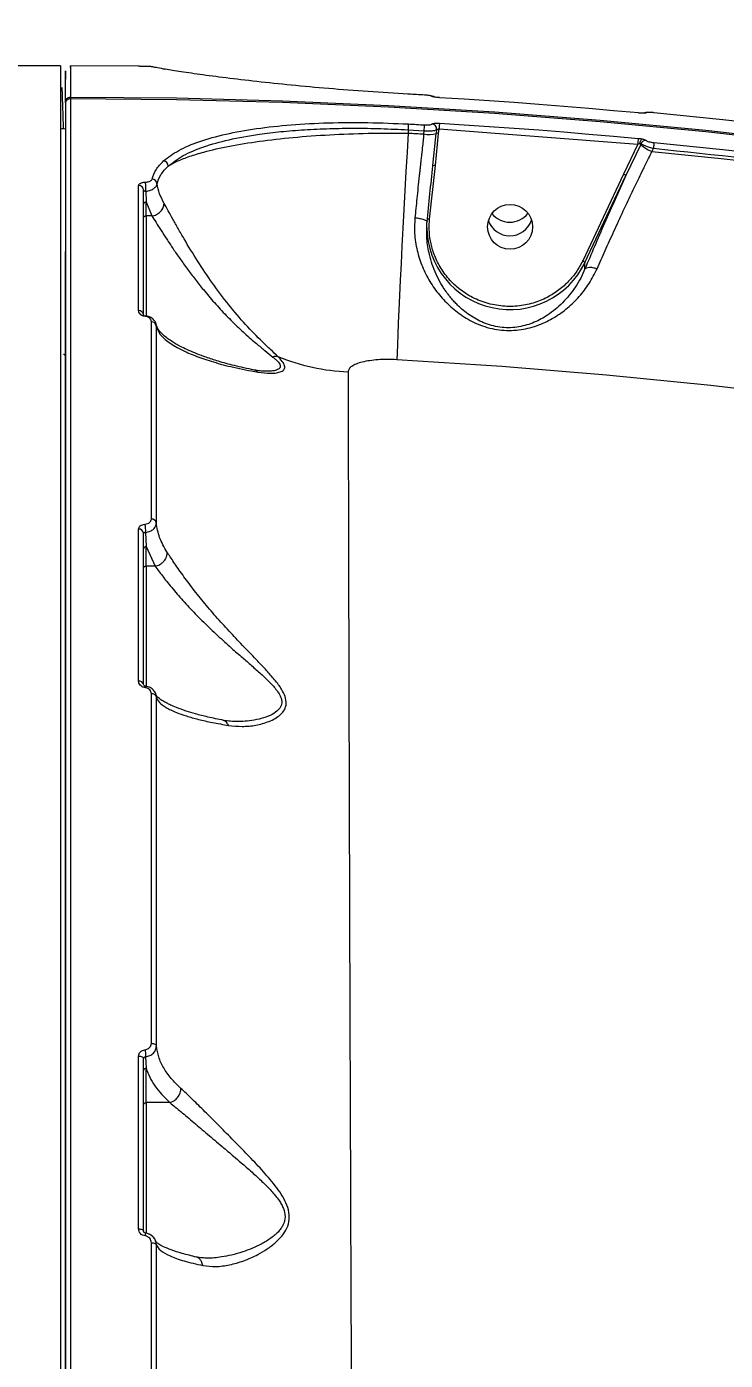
# Model space of a CAD drawing. Header units: millimetres. Extents: x -5609 to 5139, y -3980 to 3221.
# Drawn here: x 1279.1 to 1417.8, y 390.2 to 654.7 of the extents above; entities that cross this region are included whole.
import ezdxf

# ---------------------------------------------------------------- set-up
doc = ezdxf.new("R2010")
doc.units = ezdxf.units.MM
doc.layers.add('DIKOM_ОБЪЕКТ', color=7, linetype='Continuous')
doc.layers.add('DIKOM_РАЗМЕР_ЗОНА', color=7, linetype='Continuous')
doc.styles.add('style1', font='arial.ttf', dxfattribs={"width": 0.8})
doc.dimstyles.new('1-50', dxfattribs={"dimtxt": 300, "dimasz": 200, "dimexe": 100, "dimexo": 0, "dimgap": 100, "dimtad": 1, "dimtxsty": 'style1', "dimcen": 200, "dimclrd": 7, "dimclre": 7, "dimclrt": 7, "dimadec": 1, "dimazin": 2, "dimtfac": 1, "dimtmove": 0, "dimatfit": 2, "dimfxl": 0, "dimlwd": 25, "dimlwe": 18, "dimarcsym": 0})

# ---------------------------------------------------------------- blocks, each defined once
blk = doc.blocks.new('A$Cc336a1e3')
at = {"color": 7, "linetype": 'Continuous', "lineweight": 15}
for p, q in [((4106, 1919.9), (4092.5, 1919.9)), ((4121.51, 1919.81), (4108, 1919.88)), ((4108, 1919.57), (4108, 1919.8)), ((4121.73, 1919.77), (4121.51, 1919.82)), ((4121.51, 1919.73), (4121.51, 1919.72)), ((4107, 1912.71), (4107.04, 1912.97)), ((4107, 1912.62), (4107, 1912.71)), ((4107, 1912.63), (4107, 1912.71)), ((4107.04, 1912.63), (4107, 1912.36)), ((4107, 1912.31), (4107, 1912.36)), ((4175, 1907.19), (4175, 1906.54)), ((4175, 1907.19), (4178.19, 1907.01)), ((4180.66, 1907.23), (4180.57, 1906.46)), ((4181.07, 1906.48), (4181.16, 1907.36)), ((4181.16, 1907.36), (4220.62, 1904.33)), ((4178.12, 1906.36), (4178.19, 1907.01)), ((4180.42, 1900.11), (4181.07, 1906.48)), ((4220.62, 1904.33), (4217.78, 1898.41)), ((4221.17, 1904.27), (4218.24, 1898.11)), ((4220.62, 1904.33), (4220.94, 1904.44)), ((4221.17, 1904.27), (4221.27, 1904.48)), ((4223.7, 1903.51), (4223.41, 1902.89)), ((4179.27, 1889.48), (4180.42, 1900.11)), ((4179.92, 1900.07), (4179.99, 1900.77)), ((4217.78, 1898.41), (4209.66, 1881.18)), ((4210.11, 1880.89), (4218.24, 1898.11)), ((4122.93, 1894.99), (4123, 1892.88)), ((4123, 1892.88), (4124.17, 1890.1)), ((4123, 1890.1), (4123, 1892.88)), ((4124.17, 1890.1), (4123, 1890.1)), ((4124.17, 1890.1), (4124.17, 1890.1)), ((4178.77, 1888.89), (4178.77, 1888.89)), ((4178.76, 1886.79), (4178.76, 1887.1)), ((4210.11, 1879.61), (4210.11, 1880.89)), ((4146.83, 1859.29), (4146.72, 1859.28)), ((4122.48, 1827.34), (4122.51, 1827.22)), ((4122.92, 1827.33), (4123, 1824.51)), ((4123, 1824.51), (4124.78, 1820.64)), ((4123, 1820.64), (4123, 1824.51)), ((4124.78, 1820.64), (4123, 1820.64)), ((4124.79, 1820.64), (4124.78, 1820.64)), ((4141.06, 1789.85), (4140.87, 1789.85)), ((4122.92, 1723.34), (4123, 1721.06)), ((4123, 1714.23), (4123, 1721.06)), ((4127.71, 1714.23), (4123, 1714.23)), ((4122.92, 1688.35), (4122.92, 1688.35))]:
    blk.add_line(p, q, dxfattribs=at)
at = {"color": 8, "linetype": 'Continuous', "lineweight": 15}
for p, q in [((4106, 1919.9), (4106, 1500.91)), ((4121.51, 1919.79), (4121.51, 1919.73)), ((4220.72, 1910.52), (4220.71, 1910.51)), ((4179.99, 1900.77), (4180.57, 1906.46)), ((4123, 1890.1), (4123, 1870.27)), ((4125.04, 1868.25), (4124.94, 1868.75)), ((4123, 1820.64), (4123, 1796.86)), ((4125.04, 1794.64), (4124.94, 1795.2)), ((4123, 1714.23), (4123, 1688.25))]:
    blk.add_line(p, q, dxfattribs=at)
at = {"color": 7, "linetype": 'Continuous', "lineweight": 15, "flags": 128}
for points in [[(4108, 1913.69), (4129.05, 1913.5), (4150.1, 1912.94), (4171.13, 1912.02), (4192.15, 1910.74), (4213.13, 1909.1), (4234.09, 1907.1), (4255.01, 1904.75), (4275.88, 1902.03), (4296.7, 1898.96), (4317.46, 1895.53), (4338.16, 1891.75), (4358.79, 1887.61), (4379.35, 1883.12)], [(4379.35, 1882.77), (4358.79, 1887.26), (4338.16, 1891.4), (4317.46, 1895.18), (4296.7, 1898.61), (4275.88, 1901.68), (4255.01, 1904.4), (4234.09, 1906.76), (4213.13, 1908.75), (4192.15, 1910.39), (4171.13, 1911.67), (4150.1, 1912.59), (4129.05, 1913.15), (4108, 1913.35)], [(4175.06, 1914.25), (4175.05, 1914.26), (4175.05, 1914.23), (4175.05, 1914.22)], [(4178.25, 1914.07), (4177.85, 1914.1), (4177.45, 1914.12), (4177.05, 1914.14), (4176.65, 1914.16), (4176.25, 1914.19), (4175.86, 1914.21), (4175.46, 1914.23), (4175.06, 1914.25)], [(4181.22, 1913.55), (4181.22, 1913.56), (4181.22, 1913.56)], [(4220.72, 1910.52), (4215.79, 1910.97), (4210.85, 1911.4), (4205.92, 1911.81), (4200.98, 1912.2), (4196.04, 1912.57), (4191.1, 1912.92), (4186.16, 1913.25), (4181.22, 1913.55)], [(4221.47, 1910.48), (4221.39, 1910.49), (4221.36, 1910.49)], [(4332.79, 1895.2), (4319.25, 1897.66), (4305.69, 1899.96), (4292.09, 1902.11), (4278.47, 1904.11), (4264.83, 1905.96), (4251.17, 1907.65), (4237.5, 1909.19), (4223.8, 1910.57)], [(4175.06, 1908.34), (4175.46, 1908.31), (4175.86, 1908.29), (4176.25, 1908.27), (4176.65, 1908.25), (4177.05, 1908.22), (4177.45, 1908.2), (4177.85, 1908.18), (4178.25, 1908.15)], [(4181.22, 1908.51), (4186.16, 1908.2), (4191.1, 1907.87), (4196.04, 1907.52), (4200.98, 1907.15), (4205.92, 1906.76), (4210.85, 1906.35), (4215.79, 1905.92), (4220.72, 1905.48)], [(4175, 1906.54), (4174.79, 1902.75), (4174.57, 1898.94), (4174.36, 1895.14), (4174.16, 1891.37), (4173.97, 1887.68), (4173.78, 1884.1), (4173.6, 1880.66), (4173.44, 1877.39), (4173.29, 1874.32), (4173.16, 1871.49), (4173.05, 1868.91), (4172.95, 1866.61), (4172.87, 1864.61), (4172.81, 1862.93), (4172.77, 1861.59)], [(4175, 1906.54), (4175.39, 1906.51), (4175.78, 1906.49), (4176.17, 1906.47), (4176.56, 1906.45), (4176.95, 1906.43), (4177.34, 1906.4), (4177.73, 1906.38), (4178.12, 1906.36)], [(4223.8, 1904.66), (4237.5, 1903.27), (4251.17, 1901.73), (4264.83, 1900.04), (4278.47, 1898.19), (4292.09, 1896.19), (4305.69, 1894.04), (4319.25, 1891.74), (4332.79, 1889.29)], [(4223.41, 1902.89), (4237.12, 1901.5), (4250.82, 1899.96), (4264.49, 1898.27), (4278.15, 1896.42), (4291.79, 1894.42), (4305.4, 1892.27), (4318.98, 1889.96), (4332.54, 1887.5)], [(4122.81, 1870.19), (4122.83, 1870.22), (4122.85, 1870.25), (4122.86, 1870.27), (4122.88, 1870.29), (4122.89, 1870.3), (4122.91, 1870.3), (4122.92, 1870.29), (4122.93, 1870.28)], [(4378.85, 1831.83), (4358.52, 1836.43), (4338.12, 1840.68), (4317.64, 1844.56), (4297.09, 1848.08), (4276.48, 1851.24), (4255.82, 1854.04), (4235.11, 1856.47), (4214.36, 1858.54), (4193.58, 1860.25), (4172.77, 1861.59)], [(4122.81, 1796.56), (4122.82, 1796.64), (4122.84, 1796.71), (4122.86, 1796.76), (4122.88, 1796.8), (4122.89, 1796.83), (4122.91, 1796.85), (4122.92, 1796.85), (4122.93, 1796.83)], [(4124.06, 1725.98), (4124.25, 1725.97), (4124.43, 1725.94), (4124.6, 1725.89), (4124.74, 1725.83), (4124.87, 1725.75), (4124.96, 1725.67), (4125.02, 1725.57), (4125.05, 1725.47)], [(4121.51, 1723.48), (4121.7, 1723.47), (4121.89, 1723.44), (4122.06, 1723.39), (4122.21, 1723.32), (4122.33, 1723.24), (4122.42, 1723.15), (4122.48, 1723.05), (4122.5, 1722.94)], [(4121.51, 1689.2), (4121.7, 1689.19), (4121.89, 1689.16), (4122.06, 1689.12), (4122.21, 1689.06), (4122.33, 1689), (4122.42, 1688.92), (4122.48, 1688.83), (4122.5, 1688.75)], [(4124.06, 1686.44), (4124.25, 1686.43), (4124.43, 1686.41), (4124.6, 1686.37), (4124.75, 1686.32), (4124.87, 1686.25), (4124.96, 1686.18), (4125.03, 1686.1), (4125.05, 1686.02)]]:
    blk.add_lwpolyline(points, dxfattribs=at)
at = {"color": 7, "linetype": 'Continuous', "lineweight": 15}
blk.add_circle((4195.24, 1887.94), 4.46, dxfattribs=at)
for centre, radius, start, end in [((4126.47, 1918.33), 0.908, 63.4423, 89.9565), ((4133.26, 1909.88), 45.03, 356.3337, 357.7976), ((4179.64, 1907.32), 1.02, 354.8973, 84.5572), ((4179.14, 1911.4), 5.14, 258.6424, 286.2477), ((4180.86, 1905.48), 1.03, 78.64, 106.2605), ((4193.99, 1907.09), 26.78, 354.0882, 356.552), ((4222.16, 1904.36), 1.22, 124.554, 176.5308), ((4220.6, 1903.73), 0.786, 43.5625, 64.5494), ((4225.95, 1909.48), 7.07, 227.5047, 248.9503), ((4126.34, 1899.95), 1.07, 2.7858, 82.9411), ((4180.22, 1899.38), 0.751, 74.616, 113.3521), ((4119.42, 1895.66), 3.57, 349.2537, 18.599), ((4124.17, 1896.41), 1, 4.1523, 88.9463), ((4217.44, 1897.38), 1.08, 42.5016, 71.4995), ((4121.53, 1895.19), 0.972, 1.6866, 90.9542), ((4122.97, 1892.41), 0.471, 86.3207, 175.7914), ((4195.19, 1890.68), 4.52, 198.3777, 341.6223), ((4195.19, 1890.68), 4.52, 198.3766, 341.6234), ((4195.19, 1893.4), 4.54, 218.0157, 321.9843), ((4121.56, 1870.38), 0.946, 3.6785, 92.6785), ((4124.09, 1868.15), 0.95, 6.5311, 92.5065), ((4148.86, 1860.16), 2.08, 81.69, 109.4211), ((4164.96, 1901.11), 41.98, 247.893, 267.4689), ((4121.6, 1827.08), 0.909, 7.7751, 95.6128), ((4117.86, 1827.7), 5.07, 355.8113, 14.5227), ((4124.13, 1829.05), 0.922, 10.4596, 94.963), ((4122.97, 1824.04), 0.471, 86.3234, 175.7965), ((4121.63, 1796.97), 0.89, 11.1811, 97.5362), ((4124.17, 1794.41), 0.906, 14.6035, 96.9526), ((4122.97, 1720.59), 0.471, 86.3294, 175.7905)]:
    blk.add_arc(centre, radius, start, end, dxfattribs=at)
at = {"color": 8, "linetype": 'Continuous', "lineweight": 15}
for centre, radius, start, end in [((4107.12, 1912.77), 0.129, 205.7551, 253.2413), ((4179.7, 1912.86), 0.96, 53.7186, 88.0427), ((4195.22, 1888.05), 16.53, 180.7842, 334.325), ((4106.49, 1862.15), 0.519, 12.5852, 74.1406), ((4124.7, 1687.67), 1.91, 159.0399, 175.7544)]:
    blk.add_arc(centre, radius, start, end, dxfattribs=at)
at = {"color": 7, "linetype": 'Continuous', "lineweight": 15}
for points, knots in [([(4107, 1912.71), (4107, 1913.86), (4107, 1916.15), (4107, 1918.13), (4107, 1919.03), (4107, 1918.86), (4107, 1917.78), (4107, 1917.25)], [0, 0, 0, 0, 0.2014, 0.401878, 0.601593, 0.800827, 1, 1, 1, 1]), ([(4122.81, 1919.74), (4122.7, 1919.75), (4122.5, 1919.75), (4122.14, 1919.76), (4121.8, 1919.77), (4121.56, 1919.78), (4121.53, 1919.78), (4121.51, 1919.79)], [0, 0, 0, 0, 0.124935, 0.25051, 0.500112, 0.749936, 1, 1, 1, 1]), ([(4124.19, 1919.69), (4124.16, 1919.69), (4124.1, 1919.7), (4123.83, 1919.72), (4123.48, 1919.73), (4123.12, 1919.74), (4122.91, 1919.74), (4122.81, 1919.74)], [0, 0, 0, 0, 0.249409, 0.499462, 0.74935, 0.874979, 1, 1, 1, 1]), ([(4126.47, 1919.24), (4125.92, 1919.34), (4124.81, 1919.53), (4124.4, 1919.64), (4124.19, 1919.69)], [0, 0, 0, 0, 0.49999, 1, 1, 1, 1]), ([(4175.06, 1914.25), (4172.38, 1914.41), (4167.03, 1914.73), (4159.19, 1915.35), (4151.74, 1916.03), (4144.87, 1916.75), (4138.74, 1917.48), (4133.53, 1918.16), (4129.27, 1918.78), (4127.4, 1919.09), (4126.47, 1919.24)], [0, 0, 0, 0, 0.124866, 0.249534, 0.374627, 0.499172, 0.624464, 0.748981, 0.874561, 1, 1, 1, 1]), ([(4106.62, 1907.34), (4106.62, 1907.39), (4106.6, 1908.22), (4106.56, 1909.7), (4106.48, 1912.07), (4106.41, 1914.11), (4106.37, 1915.18), (4106.35, 1915.56)], [0, 0, 0, 0, 0.014739, 0.228365, 0.458453, 0.805375, 1, 1, 1, 1]), ([(4107.04, 1912.63), (4107.04, 1912.62), (4107.03, 1912.61), (4107.01, 1912.53), (4106.99, 1912.44), (4107, 1912.37), (4107, 1912.36)], [0, 0, 0, 0, 0.015544, 0.204875, 0.941874, 1, 1, 1, 1]), ([(4107.04, 1912.97), (4107.08, 1913.07), (4107.15, 1913.27), (4107.37, 1913.49), (4107.65, 1913.66), (4107.87, 1913.68), (4108, 1913.69)], [0, 0, 0, 0, 0.250094, 0.500128, 0.703972, 1, 1, 1, 1]), ([(4108, 1913.35), (4107.87, 1913.33), (4107.65, 1913.31), (4107.37, 1913.14), (4107.15, 1912.93), (4107.08, 1912.73), (4107.04, 1912.63)], [0, 0, 0, 0, 0.296023, 0.499906, 0.749899, 1, 1, 1, 1]), ([(4108, 1913.35), (4108, 1911.92), (4108, 1909.07), (4108, 1903.33), (4108, 1896.57), (4108, 1888.72), (4108, 1880.04), (4108, 1870.63), (4108, 1860.62), (4108, 1851.99), (4108, 1845.23), (4108, 1840.67), (4108, 1835.98), (4108, 1831.19), (4108, 1826.29), (4108, 1818.05), (4108, 1806.11), (4108, 1790), (4108, 1773.23), (4108, 1755.88), (4108, 1738.41), (4108, 1720.94), (4108, 1703.58), (4108, 1689.79), (4108, 1679.84), (4108, 1673.84), (4108, 1667.81), (4108, 1661.77), (4108, 1655.72), (4108, 1649.65), (4108, 1638.31), (4108, 1621.62), (4108, 1599.44), (4108, 1577.25), (4108, 1555.14), (4108, 1535.87), (4108, 1519.48), (4108, 1505.95), (4108, 1492.53), (4108, 1479.24), (4108, 1466.09), (4108, 1453.08), (4108, 1440.24), (4108, 1424.47), (4108, 1405.84), (4108, 1384.45), (4108, 1363.41), (4108, 1342.79), (4108, 1322.63), (4108, 1302.99), (4108, 1283.91), (4108, 1265.47), (4108, 1247.64), (4108, 1236.34), (4108, 1230.7)], [0, 0, 0, 0, 0.025552, 0.050984, 0.076294, 0.101484, 0.126553, 0.149842, 0.173026, 0.196104, 0.205143, 0.214165, 0.223171, 0.232161, 0.241135, 0.250092, 0.276443, 0.302491, 0.328238, 0.353682, 0.378823, 0.402016, 0.424946, 0.447612, 0.455186, 0.46273, 0.470244, 0.477729, 0.485183, 0.492607, 0.500002, 0.526531, 0.552719, 0.578564, 0.604068, 0.629229, 0.644782, 0.660202, 0.675488, 0.690641, 0.705659, 0.720545, 0.735296, 0.749914, 0.775113, 0.80027, 0.825384, 0.850456, 0.875486, 0.900474, 0.925419, 0.950322, 0.975182, 1, 1, 1, 1]), ([(4180.19, 1913.67), (4180.14, 1913.7), (4179.98, 1913.8), (4179.57, 1913.91), (4178.97, 1914.02), (4178.49, 1914.06), (4178.25, 1914.08)], [0, 0, 0, 0, 0.145477, 0.412163, 0.695352, 1, 1, 1, 1]), ([(4179.74, 1913.82), (4179.69, 1913.84), (4179.59, 1913.89), (4179.24, 1913.97), (4178.78, 1914.03), (4178.43, 1914.06), (4178.25, 1914.07)], [0, 0, 0, 0, 0.250201, 0.500248, 0.750177, 1, 1, 1, 1]), ([(4181.22, 1913.55), (4181.04, 1913.57), (4180.69, 1913.59), (4180.23, 1913.66), (4179.88, 1913.74), (4179.78, 1913.79), (4179.74, 1913.82)], [0, 0, 0, 0, 0.24985, 0.499742, 0.749754, 1, 1, 1, 1]), ([(4181.22, 1913.56), (4181.13, 1913.56), (4180.96, 1913.58), (4180.75, 1913.6), (4180.65, 1913.61), (4180.61, 1913.61)], [0, 0, 0, 0, 0.409785, 0.795653, 1, 1, 1, 1]), ([(4107, 1912.36), (4107, 1910.96), (4107, 1908.16), (4107, 1902.55), (4107, 1895.94), (4107, 1888.24), (4107, 1879.5), (4107, 1869.7), (4107, 1858.86), (4107, 1847.02), (4107, 1834.27), (4107, 1820.65), (4107, 1806.17), (4107, 1790.84), (4107, 1774.66), (4107, 1757.69), (4107, 1740.05), (4107, 1721.8), (4107, 1703), (4107, 1683.63), (4107, 1663.7), (4107, 1643.27), (4107, 1622.45), (4107, 1601.35), (4107, 1580.03), (4107, 1558.52), (4107, 1536.79), (4107, 1514.9), (4107, 1492.93), (4107, 1471.02), (4107, 1449.26), (4107, 1427.67), (4107, 1406.27), (4107, 1385.05), (4107, 1364.09), (4107, 1343.51), (4107, 1323.42), (4107, 1303.87), (4107, 1284.85), (4107, 1266.39), (4107, 1248.44), (4107, 1237.05), (4107, 1231.34)], [0, 0, 0, 0, 0.025167, 0.05022, 0.075177, 0.100074, 0.124962, 0.149949, 0.175068, 0.200171, 0.225182, 0.250091, 0.274974, 0.299918, 0.324972, 0.350099, 0.375174, 0.400098, 0.424991, 0.449904, 0.474889, 0.5, 0.525111, 0.550097, 0.57501, 0.599902, 0.624826, 0.649901, 0.675028, 0.700083, 0.725027, 0.749909, 0.774819, 0.799829, 0.824933, 0.850052, 0.875038, 0.899927, 0.924824, 0.94978, 0.974833, 1, 1, 1, 1]), ([(4221.36, 1910.49), (4221.26, 1910.49), (4221.05, 1910.5), (4220.83, 1910.52), (4220.71, 1910.53)], [0, 0, 0, 0, 0.497723, 1, 1, 1, 1]), ([(4221.47, 1910.48), (4221.35, 1910.48), (4221.11, 1910.49), (4220.85, 1910.51), (4220.72, 1910.52)], [0, 0, 0, 0, 0.497473, 1, 1, 1, 1]), ([(4221.72, 1910.48), (4221.72, 1910.48), (4221.72, 1910.48), (4221.68, 1910.48), (4221.61, 1910.49), (4221.5, 1910.49), (4221.41, 1910.49), (4221.36, 1910.49)], [0, 0, 0, 0, 0.043592, 0.258921, 0.490199, 0.737579, 1, 1, 1, 1]), ([(4222.26, 1910.55), (4222.23, 1910.54), (4222.18, 1910.51), (4222, 1910.49), (4221.76, 1910.48), (4221.57, 1910.48), (4221.47, 1910.48)], [0, 0, 0, 0, 0.249834, 0.500333, 0.750571, 1, 1, 1, 1]), ([(4223.8, 1910.58), (4223.55, 1910.6), (4223.07, 1910.64), (4222.44, 1910.62), (4222.01, 1910.58), (4221.86, 1910.5), (4221.82, 1910.48)], [0, 0, 0, 0, 0.31964, 0.620922, 0.911938, 1, 1, 1, 1]), ([(4223.8, 1910.57), (4223.62, 1910.59), (4223.26, 1910.62), (4222.78, 1910.63), (4222.41, 1910.61), (4222.31, 1910.57), (4222.26, 1910.55)], [0, 0, 0, 0, 0.250133, 0.500118, 0.750037, 1, 1, 1, 1]), ([(4107, 1907.34), (4106.68, 1907.37), (4106.34, 1907.39), (4106.02, 1907.32), (4106, 1907.32)], [0, 0, 0, 0, 0.948466, 1, 1, 1, 1]), ([(4126.47, 1901.01), (4127.4, 1901.72), (4129.26, 1903.16), (4133.51, 1904.93), (4138.7, 1906.38), (4144.83, 1907.48), (4151.69, 1908.23), (4159.14, 1908.62), (4166.99, 1908.69), (4172.37, 1908.45), (4175.06, 1908.34)], [0, 0, 0, 0, 0.125029, 0.249837, 0.375004, 0.499596, 0.624847, 0.749306, 0.874747, 1, 1, 1, 1]), ([(4127.4, 1900), (4128.32, 1900.7), (4130.14, 1902.12), (4134.28, 1903.85), (4139.36, 1905.28), (4144.64, 1906.23), (4149.76, 1906.85), (4154.43, 1907.23), (4159.34, 1907.45), (4164.42, 1907.52), (4169.63, 1907.45), (4173.19, 1907.27), (4175, 1907.19)], [0, 0, 0, 0, 0.124919, 0.249631, 0.372714, 0.499261, 0.580079, 0.663354, 0.749099, 0.830253, 0.913882, 1, 1, 1, 1]), ([(4175.06, 1908.34), (4175.06, 1908.3), (4175.05, 1908.22), (4175.04, 1907.93), (4175.02, 1907.57), (4175.01, 1907.31), (4175, 1907.19)], [0, 0, 0, 0, 0.24058, 0.500033, 0.759372, 1, 1, 1, 1]), ([(4178.19, 1907.01), (4178.46, 1906.99), (4179.04, 1906.96), (4179.72, 1906.98), (4180.17, 1907.04), (4180.49, 1907.11), (4180.59, 1907.18), (4180.66, 1907.23)], [0, 0, 0, 0, 0.226849, 0.499355, 0.652325, 0.786851, 1, 1, 1, 1]), ([(4178.25, 1908.15), (4178.43, 1908.15), (4178.78, 1908.14), (4179.24, 1908.17), (4179.59, 1908.23), (4179.69, 1908.3), (4179.74, 1908.33)], [0, 0, 0, 0, 0.249896, 0.499751, 0.749843, 1, 1, 1, 1]), ([(4179.74, 1908.33), (4179.78, 1908.37), (4179.88, 1908.43), (4180.23, 1908.5), (4180.69, 1908.53), (4181.04, 1908.51), (4181.22, 1908.51)], [0, 0, 0, 0, 0.25013, 0.500189, 0.750103, 1, 1, 1, 1]), ([(4180.66, 1907.23), (4180.67, 1907.24), (4180.69, 1907.26), (4180.76, 1907.29), (4180.83, 1907.32), (4180.92, 1907.33), (4181.03, 1907.35), (4181.11, 1907.35), (4181.16, 1907.36)], [0, 0, 0, 0, 0.208925, 0.344351, 0.499939, 0.655959, 0.791267, 1, 1, 1, 1]), ([(4181.22, 1908.51), (4181.22, 1908.47), (4181.22, 1908.39), (4181.2, 1908.1), (4181.18, 1907.74), (4181.17, 1907.48), (4181.16, 1907.36)], [0, 0, 0, 0, 0.24062, 0.499984, 0.759447, 1, 1, 1, 1]), ([(4127.4, 1900), (4128, 1900.34), (4129.19, 1901.01), (4131.6, 1901.93), (4134.91, 1902.94), (4139.42, 1903.97), (4145.41, 1904.95), (4152.11, 1905.71), (4159.39, 1906.24), (4167.08, 1906.55), (4172.35, 1906.54), (4175, 1906.54)], [0, 0, 0, 0, 0.085293, 0.168533, 0.249716, 0.375476, 0.499383, 0.624222, 0.749126, 0.873715, 1, 1, 1, 1]), ([(4178.12, 1906.36), (4178.12, 1906.36), (4178.12, 1906.36), (4178.12, 1906.36), (4178.12, 1906.36), (4178.12, 1906.35), (4178.12, 1906.33), (4178.11, 1906.24), (4178.07, 1905.9), (4177.99, 1905.15), (4177.85, 1903.85), (4177.7, 1902.49), (4177.56, 1901.26), (4177.47, 1900.36), (4177.38, 1899.53), (4177.29, 1898.76), (4177.16, 1897.5), (4176.97, 1895.77), (4176.75, 1893.62), (4176.54, 1891.62), (4176.41, 1890.36), (4176.34, 1889.75)], [0, 0, 0, 0, 0.000007, 0.00003, 0.000083, 0.000284, 0.00105, 0.004044, 0.015875, 0.062908, 0.141098, 0.250447, 0.308208, 0.361963, 0.411719, 0.457475, 0.499227, 0.637931, 0.767625, 0.888318, 1, 1, 1, 1]), ([(4220.72, 1905.48), (4220.85, 1905.46), (4221.11, 1905.43), (4221.35, 1905.39), (4221.47, 1905.37)], [0, 0, 0, 0, 0.502542, 1, 1, 1, 1]), ([(4222.26, 1905.07), (4222.16, 1905.07), (4221.96, 1905.06), (4221.67, 1904.94), (4221.42, 1904.74), (4221.32, 1904.56), (4221.27, 1904.48)], [0, 0, 0, 0, 0.244017, 0.50004, 0.755998, 1, 1, 1, 1]), ([(4221.47, 1905.37), (4221.57, 1905.35), (4221.76, 1905.3), (4222, 1905.23), (4222.18, 1905.15), (4222.23, 1905.09), (4222.26, 1905.07)], [0, 0, 0, 0, 0.249545, 0.49981, 0.750246, 1, 1, 1, 1]), ([(4222.26, 1905.07), (4222.31, 1905.03), (4222.41, 1904.94), (4222.78, 1904.82), (4223.26, 1904.72), (4223.62, 1904.68), (4223.8, 1904.66)], [0, 0, 0, 0, 0.250078, 0.500096, 0.749905, 1, 1, 1, 1]), ([(4223.8, 1904.66), (4223.8, 1904.62), (4223.8, 1904.54), (4223.77, 1904.25), (4223.74, 1903.89), (4223.72, 1903.63), (4223.7, 1903.51)], [0, 0, 0, 0, 0.24056, 0.499969, 0.759369, 1, 1, 1, 1]), ([(4212.5, 1879.63), (4213.04, 1880.83), (4214.11, 1883.25), (4215.86, 1887.1), (4217.33, 1890.28), (4218.5, 1892.75), (4219.29, 1894.41), (4220.07, 1896.06), (4220.88, 1897.72), (4221.75, 1899.52), (4222.61, 1901.26), (4223.18, 1902.41), (4223.41, 1902.89)], [0, 0, 0, 0, 0.16267, 0.32766, 0.499782, 0.569177, 0.640971, 0.711066, 0.77718, 0.851696, 0.939187, 1, 1, 1, 1]), ([(4220.94, 1904.44), (4220.98, 1904.45), (4221.06, 1904.47), (4221.16, 1904.49), (4221.24, 1904.49), (4221.26, 1904.48), (4221.27, 1904.48)], [0, 0, 0, 0, 0.28758, 0.534505, 0.777599, 1, 1, 1, 1]), ([(4221.27, 1904.48), (4221.35, 1904.4), (4221.5, 1904.25), (4222.1, 1903.98), (4222.85, 1903.72), (4223.42, 1903.58), (4223.7, 1903.51)], [0, 0, 0, 0, 0.254034, 0.505479, 0.753765, 1, 1, 1, 1]), ([(4223.7, 1903.51), (4235.86, 1902.24), (4260.18, 1899.69), (4296.51, 1894.57), (4320.57, 1890.29), (4332.61, 1888.15)], [0, 0, 0, 0, 0.333328, 0.666673, 1, 1, 1, 1]), ([(4124.19, 1897.41), (4124.4, 1898.05), (4124.81, 1899.31), (4125.92, 1900.44), (4126.47, 1901.01)], [0, 0, 0, 0, 0.500019, 1, 1, 1, 1]), ([(4125.17, 1896.48), (4125.38, 1897.1), (4125.78, 1898.34), (4126.86, 1899.44), (4127.4, 1900)], [0, 0, 0, 0, 0.500004, 1, 1, 1, 1]), ([(4178.77, 1888.89), (4178.96, 1890.74), (4179.33, 1894.43), (4179.72, 1898.2), (4179.92, 1900.07)], [0, 0, 0, 0, 0.501778, 1, 1, 1, 1]), ([(4121.51, 1896.16), (4121.53, 1896.23), (4121.56, 1896.37), (4121.8, 1896.56), (4122.14, 1896.7), (4122.5, 1896.77), (4122.7, 1896.79), (4122.81, 1896.8)], [0, 0, 0, 0, 0.249702, 0.499329, 0.74882, 0.874285, 1, 1, 1, 1]), ([(4122.81, 1896.8), (4122.91, 1896.81), (4123.12, 1896.82), (4123.48, 1896.89), (4123.83, 1897.02), (4124.1, 1897.21), (4124.16, 1897.35), (4124.19, 1897.41)], [0, 0, 0, 0, 0.124842, 0.250326, 0.500054, 0.749841, 1, 1, 1, 1]), ([(4218.24, 1898.11), (4217.52, 1896.54), (4216.08, 1893.37), (4213.98, 1888.66), (4211.97, 1884.02), (4210.73, 1881.08), (4210.11, 1879.61)], [0, 0, 0, 0, 0.249381, 0.500833, 0.750852, 1, 1, 1, 1]), ([(4121.51, 1871.32), (4121.51, 1874.44), (4121.51, 1880.69), (4121.51, 1888.99), (4121.51, 1893.77), (4121.51, 1896.16)], [0, 0, 0, 0, 0.331959, 0.665292, 1, 1, 1, 1]), ([(4122.5, 1870.44), (4122.5, 1873.56), (4122.5, 1879.81), (4122.5, 1888.08), (4122.5, 1892.84), (4122.5, 1895.21)], [0, 0, 0, 0, 0.33332, 0.666684, 1, 1, 1, 1]), ([(4122.5, 1895.21), (4122.52, 1895.17), (4122.54, 1895.11), (4122.7, 1895.04), (4122.81, 1895.01), (4122.88, 1895), (4122.91, 1894.99), (4122.93, 1894.99)], [0, 0, 0, 0, 0.571329, 0.815956, 0.916748, 0.960367, 1, 1, 1, 1]), ([(4122.93, 1894.99), (4123.1, 1895.01), (4123.44, 1895.06), (4124.02, 1895.23), (4124.6, 1895.54), (4125.05, 1896), (4125.13, 1896.32), (4125.17, 1896.48)], [0, 0, 0, 0, 0.137117, 0.270479, 0.52297, 0.763796, 1, 1, 1, 1]), ([(4126.58, 1892.58), (4126.25, 1893.22), (4125.6, 1894.51), (4125.32, 1895.82), (4125.17, 1896.48)], [0, 0, 0, 0, 0.498962, 1, 1, 1, 1]), ([(4124.17, 1890.1), (4124.48, 1890.17), (4124.94, 1890.28), (4125.5, 1890.63), (4125.88, 1890.95), (4126.19, 1891.34), (4126.49, 1891.88), (4126.55, 1892.31), (4126.58, 1892.58)], [0, 0, 0, 0, 0.241362, 0.369776, 0.499849, 0.63147, 0.760387, 1, 1, 1, 1]), ([(4149.16, 1862.21), (4148.68, 1862.67), (4147.72, 1863.57), (4145.56, 1865.62), (4142.75, 1868.5), (4139.39, 1872.43), (4136.17, 1876.72), (4133.17, 1881.19), (4130.93, 1884.87), (4129.35, 1887.61), (4128.28, 1889.5), (4127.34, 1891.21), (4126.84, 1892.12), (4126.58, 1892.58)], [0, 0, 0, 0, 0.063473, 0.12609, 0.251463, 0.37617, 0.500776, 0.6247, 0.749401, 0.812154, 0.874636, 0.936926, 1, 1, 1, 1]), ([(4122.5, 1889.67), (4122.51, 1889.73), (4122.52, 1889.84), (4122.64, 1889.98), (4122.8, 1890.08), (4122.93, 1890.1), (4123, 1890.1)], [0, 0, 0, 0, 0.249951, 0.500009, 0.750024, 1, 1, 1, 1]), ([(4124.17, 1890.1), (4124.44, 1889.68), (4124.97, 1888.83), (4125.96, 1887.26), (4127.09, 1885.5), (4128.35, 1883.61), (4129.72, 1881.61), (4131.17, 1879.58), (4132.73, 1877.52), (4134.51, 1875.28), (4136.58, 1872.84), (4138.92, 1870.31), (4140.94, 1868.31), (4142.57, 1866.8), (4143.76, 1865.74), (4145.11, 1864.59), (4146.63, 1863.36), (4147.65, 1862.53), (4148.17, 1862.12)], [0, 0, 0, 0, 0.06005, 0.121663, 0.182168, 0.244866, 0.30573, 0.369303, 0.43004, 0.494143, 0.576045, 0.66157, 0.747248, 0.790915, 0.834486, 0.874362, 0.937173, 1, 1, 1, 1]), ([(4176.34, 1889.75), (4176.3, 1888.57), (4176.2, 1886.2), (4176.84, 1882.8), (4177.94, 1879.62), (4179.48, 1876.7), (4181.42, 1874.07), (4183.75, 1871.74), (4186.48, 1869.74), (4189.2, 1868.43), (4191.64, 1867.73), (4193.58, 1867.42), (4195.53, 1867.35), (4197.43, 1867.53), (4199.24, 1867.9), (4200.93, 1868.45), (4202.53, 1869.14), (4204.48, 1870.2), (4206.69, 1871.79), (4209, 1874.05), (4211, 1876.63), (4212, 1878.64), (4212.5, 1879.63)], [0, 0, 0, 0, 0.060849, 0.122027, 0.182973, 0.244657, 0.306474, 0.368866, 0.431756, 0.495554, 0.528768, 0.560443, 0.592791, 0.62531, 0.656246, 0.689523, 0.721151, 0.752632, 0.815303, 0.877015, 0.938732, 1, 1, 1, 1]), ([(4176.34, 1889.75), (4176.66, 1889.72), (4177.15, 1889.65), (4177.72, 1889.52), (4178.22, 1889.37), (4178.57, 1889.2), (4178.76, 1889.03), (4178.77, 1888.94), (4178.77, 1888.89)], [0, 0, 0, 0, 0.23926, 0.368313, 0.500152, 0.733933, 0.865068, 1, 1, 1, 1]), ([(4178.7, 1886.59), (4178.69, 1887.05), (4178.68, 1887.85), (4178.74, 1888.65), (4178.76, 1889)], [0, 0, 0, 0, 0.570642, 1, 1, 1, 1]), ([(4178.77, 1889.45), (4178.78, 1889.46), (4178.79, 1889.48), (4178.91, 1889.5), (4179.07, 1889.5), (4179.2, 1889.49), (4179.27, 1889.48)], [0, 0, 0, 0, 0.249947, 0.499856, 0.749997, 1, 1, 1, 1]), ([(4209.66, 1881.18), (4209.34, 1880.58), (4208.67, 1879.31), (4207.27, 1877.5), (4205.47, 1875.75), (4203.21, 1874.18), (4200.52, 1872.95), (4197.47, 1872.21), (4194.19, 1872.07), (4190.88, 1872.62), (4187.76, 1873.83), (4185.02, 1875.61), (4182.79, 1877.8), (4181.13, 1880.22), (4180.01, 1882.7), (4179.39, 1885.11), (4179.14, 1887.37), (4179.23, 1888.8), (4179.27, 1889.48)], [0, 0, 0, 0, 0.04636, 0.09761, 0.153946, 0.215356, 0.281541, 0.351809, 0.425101, 0.500002, 0.574898, 0.648188, 0.71846, 0.784642, 0.846054, 0.902391, 0.953639, 1, 1, 1, 1]), ([(4107, 1500.9), (4107, 1507.04), (4107, 1519.44), (4107, 1538.22), (4107, 1557.34), (4107, 1576.75), (4107, 1596.42), (4107, 1616.3), (4107, 1636.31), (4107, 1656.33), (4107, 1676.26), (4107, 1696.05), (4107, 1715.61), (4107, 1734.81), (4107, 1753.54), (4107, 1771.68), (4107, 1788.18), (4107, 1803.08), (4107, 1816.46), (4107, 1829.17), (4107, 1841.19), (4107, 1852.44), (4107, 1862.92), (4107, 1872.49), (4107, 1879.19), (4107, 1882.42), (4107, 1883.04)], [0, 0, 0, 0, 0.038116, 0.077106, 0.116964, 0.15768, 0.199242, 0.241906, 0.285371, 0.329608, 0.37459, 0.420283, 0.466858, 0.514037, 0.56177, 0.610008, 0.658697, 0.699687, 0.74084, 0.782145, 0.823664, 0.865242, 0.906867, 0.948494, 0.990071, 1, 1, 1, 1]), ([(4209.66, 1881.18), (4209.72, 1881.16), (4209.84, 1881.1), (4209.99, 1881.01), (4210.09, 1880.93), (4210.1, 1880.91), (4210.11, 1880.89)], [0, 0, 0, 0, 0.250095, 0.500128, 0.750164, 1, 1, 1, 1]), ([(4210.11, 1879.61), (4210.2, 1879.69), (4210.38, 1879.87), (4210.78, 1879.93), (4211.04, 1879.93), (4211.16, 1879.93), (4211.43, 1879.91), (4211.9, 1879.83), (4212.29, 1879.7), (4212.5, 1879.63)], [0, 0, 0, 0, 0.23967, 0.499257, 0.503518, 0.539068, 0.638967, 0.795791, 1, 1, 1, 1]), ([(4210.11, 1879.61), (4210.11, 1879.61), (4210.11, 1879.61), (4210.11, 1879.61), (4210.11, 1879.61)], [0, 0, 0, 0, 0.480382, 1, 1, 1, 1]), ([(4122.81, 1870.19), (4122.7, 1870.21), (4122.46, 1870.24), (4122.09, 1870.4), (4121.77, 1870.65), (4121.55, 1870.98), (4121.52, 1871.21), (4121.51, 1871.32)], [0, 0, 0, 0, 0.124775, 0.250406, 0.500084, 0.749623, 1, 1, 1, 1]), ([(4122.61, 1870.34), (4122.6, 1870.34), (4122.5, 1870.38), (4122.5, 1870.41), (4122.5, 1870.44)], [0, 0, 0, 0, 0.036842, 1, 1, 1, 1]), ([(4124.05, 1869.1), (4124.04, 1869.21), (4124.02, 1869.43), (4123.81, 1869.75), (4123.51, 1869.99), (4123.15, 1870.13), (4122.92, 1870.17), (4122.81, 1870.19)], [0, 0, 0, 0, 0.25035, 0.499977, 0.74963, 0.875242, 1, 1, 1, 1]), ([(4124.94, 1868.75), (4124.94, 1868.79), (4124.9, 1869.04), (4124.59, 1869.48), (4124.07, 1869.92), (4123.48, 1870.19), (4123.12, 1870.25), (4122.93, 1870.28)], [0, 0, 0, 0, 0.053742, 0.344184, 0.654812, 0.823541, 1, 1, 1, 1]), ([(4124.05, 1829.97), (4124.05, 1834.72), (4124.05, 1844.27), (4124.05, 1857.35), (4124.05, 1865.17), (4124.05, 1869.1)], [0, 0, 0, 0, 0.330662, 0.663994, 1, 1, 1, 1]), ([(4144.44, 1859.54), (4143.09, 1859.83), (4140.49, 1860.37), (4137.43, 1861.23), (4134.99, 1862.02), (4133.06, 1862.74), (4131.46, 1863.42), (4130.15, 1864.05), (4129.08, 1864.63), (4128.15, 1865.19), (4127.25, 1865.8), (4126.39, 1866.49), (4125.65, 1867.25), (4125.11, 1868.03), (4125.02, 1868.52), (4124.98, 1868.76)], [0, 0, 0, 0, 0.097839, 0.189061, 0.268432, 0.337472, 0.403585, 0.467995, 0.521439, 0.573711, 0.635016, 0.709497, 0.797237, 0.898492, 1, 1, 1, 1]), ([(4125.04, 1829.22), (4125.04, 1834), (4125.04, 1843.56), (4125.04, 1856.6), (4125.04, 1864.37), (4125.04, 1868.25)], [0, 0, 0, 0, 0.333512, 0.66649, 1, 1, 1, 1]), ([(4125.04, 1868.25), (4125.23, 1867.71), (4125.62, 1866.61), (4127.45, 1864.99), (4129.95, 1863.53), (4132.96, 1862.25), (4136.29, 1861.13), (4140.21, 1860.06), (4143.53, 1859.43), (4145.19, 1859.11)], [0, 0, 0, 0, 0.167353, 0.334232, 0.5011, 0.62683, 0.751439, 0.875361, 1, 1, 1, 1]), ([(4145.19, 1859.11), (4146.07, 1859), (4147.39, 1858.83), (4148.91, 1858.95), (4149.88, 1859.2), (4150.52, 1859.66), (4150.59, 1860.36), (4150.1, 1861.23), (4149.47, 1861.89), (4149.16, 1862.21)], [0, 0, 0, 0, 0.244383, 0.368713, 0.493576, 0.62034, 0.747762, 0.874681, 1, 1, 1, 1]), ([(4172.77, 1861.59), (4172.13, 1861.61), (4170.86, 1861.66), (4169.03, 1861.59), (4167.35, 1861.41), (4165.87, 1861.13), (4164.66, 1860.75), (4163.78, 1860.28), (4163.21, 1859.75), (4163.14, 1859.36), (4163.1, 1859.17)], [0, 0, 0, 0, 0.129647, 0.258119, 0.385527, 0.510893, 0.635316, 0.757515, 0.879212, 1, 1, 1, 1]), ([(4146.78, 1859.28), (4146.39, 1859.3), (4145.63, 1859.33), (4144.85, 1859.46), (4144.46, 1859.53)], [0, 0, 0, 0, 0.496121, 1, 1, 1, 1]), ([(4163.1, 1859.17), (4163.11, 1857.22), (4163.11, 1853.32), (4163.12, 1846.6), (4163.14, 1839.27), (4163.16, 1831.29), (4163.18, 1823.45), (4163.2, 1815.95), (4163.21, 1808.95), (4163.23, 1801.67), (4163.25, 1794.11), (4163.27, 1786.31), (4163.3, 1778.25), (4163.33, 1767.59), (4163.37, 1754.05), (4163.42, 1737.32), (4163.48, 1720.05), (4163.54, 1704.79), (4163.59, 1691.86), (4163.62, 1681.43), (4163.67, 1670.91), (4163.71, 1660.3), (4163.75, 1649.63), (4163.8, 1638.9), (4163.85, 1627.15), (4163.91, 1614.38), (4163.97, 1600.58), (4164.04, 1586.78), (4164.11, 1573), (4164.18, 1559.26), (4164.25, 1545.32), (4164.33, 1531.2), (4164.42, 1516.91), (4164.5, 1502.74), (4164.59, 1488.69), (4164.68, 1474.79), (4164.8, 1458.42), (4164.94, 1439.68), (4165.1, 1418.7), (4165.27, 1398.19), (4165.45, 1378.06), (4165.64, 1358.32), (4165.85, 1338.87), (4166.06, 1319.82), (4166.21, 1307.54), (4166.29, 1301.4)], [0, 0, 0, 0, 0.025182, 0.050257, 0.075225, 0.100087, 0.124844, 0.143028, 0.161119, 0.179116, 0.197019, 0.214827, 0.232542, 0.250163, 0.282871, 0.315161, 0.347035, 0.378492, 0.396282, 0.413936, 0.431454, 0.448835, 0.466081, 0.483191, 0.500164, 0.521591, 0.542805, 0.563807, 0.584596, 0.605174, 0.625539, 0.646847, 0.667953, 0.688858, 0.709563, 0.730066, 0.750369, 0.782153, 0.81358, 0.84465, 0.875361, 0.906467, 0.937368, 0.968702, 1, 1, 1, 1]), ([(4121.51, 1827.98), (4121.53, 1828.09), (4121.56, 1828.32), (4121.83, 1828.63), (4122.24, 1828.87), (4122.59, 1828.94), (4122.77, 1828.97)], [0, 0, 0, 0, 0.250222, 0.500215, 0.749929, 1, 1, 1, 1]), ([(4121.51, 1797.85), (4121.51, 1803.07), (4121.51, 1813.57), (4121.51, 1823.16), (4121.51, 1827.98)], [0, 0, 0, 0, 0.497561, 1, 1, 1, 1]), ([(4122.77, 1828.97), (4122.95, 1829), (4123.32, 1829.07), (4123.73, 1829.31), (4124, 1829.62), (4124.04, 1829.85), (4124.05, 1829.97)], [0, 0, 0, 0, 0.250072, 0.499765, 0.749768, 1, 1, 1, 1]), ([(4122.92, 1827.33), (4123.22, 1827.39), (4123.82, 1827.51), (4124.5, 1827.98), (4124.96, 1828.56), (4125.01, 1829), (4125.04, 1829.22)], [0, 0, 0, 0, 0.256096, 0.507108, 0.754342, 1, 1, 1, 1]), ([(4127.15, 1823.46), (4126.6, 1824.41), (4125.5, 1826.29), (4125.19, 1828.24), (4125.04, 1829.22)], [0, 0, 0, 0, 0.500863, 1, 1, 1, 1]), ([(4122.5, 1827.2), (4122.51, 1827.21), (4122.52, 1827.24), (4122.6, 1827.28), (4122.71, 1827.31), (4122.83, 1827.32), (4122.89, 1827.33), (4122.92, 1827.33)], [0, 0, 0, 0, 0.28063, 0.547541, 0.788257, 0.897677, 1, 1, 1, 1]), ([(4122.5, 1797.14), (4122.5, 1802.38), (4122.5, 1812.85), (4122.5, 1822.42), (4122.5, 1827.2)], [0, 0, 0, 0, 0.5, 1, 1, 1, 1]), ([(4124.79, 1820.64), (4124.95, 1820.68), (4125.28, 1820.75), (4125.76, 1820.97), (4126.21, 1821.27), (4126.57, 1821.64), (4126.87, 1822.06), (4127.11, 1822.58), (4127.18, 1823.04), (4127.17, 1823.34), (4127.16, 1823.42), (4127.15, 1823.45), (4127.15, 1823.46)], [0, 0, 0, 0, 0.119353, 0.244304, 0.372177, 0.499985, 0.613656, 0.749786, 0.928576, 0.976608, 0.991268, 1, 1, 1, 1]), ([(4139.37, 1789.05), (4140.27, 1788.95), (4142.08, 1788.76), (4144.82, 1789.04), (4147.47, 1789.76), (4149.45, 1790.84), (4150.54, 1792.13), (4150.91, 1793.36), (4150.68, 1794.77), (4149.86, 1796.38), (4148.56, 1798.11), (4146.92, 1799.95), (4144.89, 1802.09), (4142.5, 1804.56), (4139.8, 1807.39), (4137.16, 1810.28), (4134.65, 1813.21), (4132.3, 1816.13), (4130.22, 1818.92), (4128.43, 1821.5), (4127.58, 1822.81), (4127.15, 1823.46)], [0, 0, 0, 0, 0.062384, 0.124966, 0.188417, 0.252445, 0.285007, 0.317865, 0.350672, 0.383197, 0.426047, 0.467904, 0.509438, 0.571791, 0.633378, 0.694519, 0.75597, 0.816857, 0.877947, 0.938724, 1, 1, 1, 1]), ([(4122.5, 1820.21), (4122.51, 1820.27), (4122.52, 1820.38), (4122.64, 1820.52), (4122.8, 1820.62), (4122.93, 1820.64), (4123, 1820.64)], [0, 0, 0, 0, 0.25, 0.500041, 0.750041, 1, 1, 1, 1]), ([(4122.81, 1796.56), (4122.71, 1796.58), (4122.51, 1796.61), (4122.16, 1796.76), (4121.81, 1797.03), (4121.56, 1797.42), (4121.53, 1797.71), (4121.51, 1797.85)], [0, 0, 0, 0, 0.124805, 0.250128, 0.499438, 0.749218, 1, 1, 1, 1]), ([(4122.93, 1796.83), (4122.9, 1796.83), (4122.83, 1796.84), (4122.7, 1796.88), (4122.54, 1796.98), (4122.52, 1797.07), (4122.5, 1797.14)], [0, 0, 0, 0, 0.085317, 0.184534, 0.42407, 1, 1, 1, 1]), ([(4124.06, 1795.31), (4124.04, 1795.45), (4124.01, 1795.73), (4123.77, 1796.11), (4123.43, 1796.37), (4123.09, 1796.51), (4122.9, 1796.55), (4122.81, 1796.56)], [0, 0, 0, 0, 0.25082, 0.500644, 0.749849, 0.875201, 1, 1, 1, 1]), ([(4124.94, 1795.2), (4124.93, 1795.25), (4124.88, 1795.56), (4124.52, 1796.06), (4123.97, 1796.51), (4123.4, 1796.75), (4123.09, 1796.8), (4122.93, 1796.83)], [0, 0, 0, 0, 0.069014, 0.367407, 0.677368, 0.83801, 1, 1, 1, 1]), ([(4124.06, 1725.98), (4124.06, 1732.06), (4124.06, 1744.28), (4124.06, 1761.88), (4124.06, 1779.05), (4124.06, 1789.87), (4124.06, 1795.31)], [0, 0, 0, 0, 0.245511, 0.494014, 0.745511, 1, 1, 1, 1]), ([(4138.41, 1790.05), (4137.33, 1790.27), (4135.31, 1790.68), (4132.88, 1791.3), (4130.79, 1791.93), (4129.14, 1792.53), (4127.9, 1793.06), (4127.02, 1793.5), (4126.24, 1793.94), (4125.55, 1794.43), (4125.05, 1794.89), (4124.99, 1795.13), (4124.96, 1795.25)], [0, 0, 0, 0, 0.120296, 0.225844, 0.316975, 0.427679, 0.507529, 0.568416, 0.649755, 0.751336, 0.872122, 1, 1, 1, 1]), ([(4125.05, 1725.47), (4125.05, 1731.65), (4125.05, 1743.99), (4125.05, 1761.63), (4125.04, 1778.63), (4125.04, 1789.3), (4125.04, 1794.64)], [0, 0, 0, 0, 0.250351, 0.5, 0.74965, 1, 1, 1, 1]), ([(4125.04, 1794.64), (4125.19, 1794.3), (4125.5, 1793.61), (4126.87, 1792.6), (4128.73, 1791.7), (4130.95, 1790.92), (4133.33, 1790.25), (4136.09, 1789.62), (4138.28, 1789.24), (4139.37, 1789.05)], [0, 0, 0, 0, 0.166103, 0.333198, 0.501056, 0.62622, 0.750501, 0.874924, 1, 1, 1, 1]), ([(4140.9, 1789.82), (4140.4, 1789.84), (4139.48, 1789.87), (4138.62, 1790.02), (4138.22, 1790.09)], [0, 0, 0, 0, 0.54355, 1, 1, 1, 1]), ([(4121.51, 1723.48), (4121.53, 1723.63), (4121.56, 1723.93), (4121.85, 1724.32), (4122.26, 1724.62), (4122.61, 1724.69), (4122.78, 1724.73)], [0, 0, 0, 0, 0.250163, 0.500235, 0.750081, 1, 1, 1, 1]), ([(4122.78, 1724.73), (4122.96, 1724.77), (4123.3, 1724.84), (4123.72, 1725.14), (4124.01, 1725.53), (4124.04, 1725.83), (4124.06, 1725.98)], [0, 0, 0, 0, 0.249948, 0.499763, 0.749864, 1, 1, 1, 1]), ([(4122.78, 1724.73), (4122.8, 1724.61), (4122.83, 1724.44), (4122.87, 1724.17), (4122.89, 1723.96), (4122.91, 1723.76), (4122.92, 1723.53), (4122.92, 1723.41), (4122.92, 1723.34)], [0, 0, 0, 0, 0.238849, 0.367981, 0.500041, 0.632046, 0.761205, 1, 1, 1, 1]), ([(4122.92, 1723.34), (4123.21, 1723.4), (4123.79, 1723.53), (4124.48, 1724.04), (4124.96, 1724.71), (4125.02, 1725.22), (4125.05, 1725.47)], [0, 0, 0, 0, 0.250175, 0.500034, 0.749946, 1, 1, 1, 1]), ([(4129.91, 1717.05), (4129.23, 1717.71), (4127.87, 1719.03), (4126.43, 1721.13), (4125.42, 1723.28), (4125.17, 1724.74), (4125.05, 1725.47)], [0, 0, 0, 0, 0.250941, 0.501601, 0.751709, 1, 1, 1, 1]), ([(4121.51, 1689.2), (4121.51, 1694.99), (4121.51, 1706.64), (4121.51, 1717.84), (4121.51, 1723.48)], [0, 0, 0, 0, 0.497077, 1, 1, 1, 1]), ([(4122.5, 1722.94), (4122.51, 1722.99), (4122.52, 1723.09), (4122.61, 1723.21), (4122.75, 1723.3), (4122.87, 1723.32), (4122.92, 1723.34)], [0, 0, 0, 0, 0.250565, 0.500903, 0.750721, 1, 1, 1, 1]), ([(4122.5, 1688.75), (4122.5, 1694.56), (4122.5, 1706.19), (4122.5, 1717.36), (4122.5, 1722.94)], [0, 0, 0, 0, 0.5, 1, 1, 1, 1]), ([(4123, 1721.06), (4123.48, 1719.87), (4124.45, 1717.5), (4126.62, 1715.32), (4127.71, 1714.23)], [0, 0, 0, 0, 0.49954, 1, 1, 1, 1]), ([(4127.72, 1714.23), (4128, 1714.34), (4128.44, 1714.5), (4128.95, 1714.92), (4129.3, 1715.3), (4129.58, 1715.74), (4129.85, 1716.33), (4129.89, 1716.77), (4129.91, 1717.05)], [0, 0, 0, 0, 0.242602, 0.370775, 0.499794, 0.631745, 0.760853, 1, 1, 1, 1]), ([(4134.27, 1681.92), (4135.12, 1681.82), (4136.82, 1681.62), (4139.57, 1682), (4142.39, 1682.8), (4144.9, 1683.91), (4147.05, 1685.18), (4148.81, 1686.51), (4150.24, 1688.02), (4151.19, 1689.71), (4151.55, 1691.51), (4151.21, 1693.42), (4150.09, 1695.84), (4148.04, 1698.59), (4145.29, 1701.66), (4142.47, 1704.6), (4139.66, 1707.44), (4136.93, 1710.18), (4134.35, 1712.77), (4131.94, 1715.16), (4130.58, 1716.42), (4129.91, 1717.05)], [0, 0, 0, 0, 0.061316, 0.123334, 0.185271, 0.247431, 0.289467, 0.331904, 0.374625, 0.407074, 0.439889, 0.472757, 0.504938, 0.56854, 0.63131, 0.693553, 0.755014, 0.816551, 0.877918, 0.938968, 1, 1, 1, 1]), ([(4122.5, 1713.79), (4122.51, 1713.85), (4122.52, 1713.96), (4122.64, 1714.11), (4122.8, 1714.21), (4122.93, 1714.22), (4123, 1714.23)], [0, 0, 0, 0, 0.249944, 0.500022, 0.750031, 1, 1, 1, 1]), ([(4127.72, 1714.23), (4127.72, 1714.23), (4127.72, 1714.23), (4127.71, 1714.23), (4127.71, 1714.23)], [0, 0, 0, 0, 0.460772, 1, 1, 1, 1]), ([(4122.8, 1687.81), (4122.62, 1687.85), (4122.26, 1687.94), (4121.84, 1688.27), (4121.56, 1688.71), (4121.53, 1689.03), (4121.51, 1689.2)], [0, 0, 0, 0, 0.249658, 0.49945, 0.749438, 1, 1, 1, 1]), ([(4122.92, 1688.35), (4122.88, 1688.36), (4122.81, 1688.37), (4122.69, 1688.43), (4122.56, 1688.53), (4122.48, 1688.68), (4122.48, 1688.78), (4122.48, 1688.83)], [0, 0, 0, 0, 0.116841, 0.235989, 0.481131, 0.737537, 1, 1, 1, 1]), ([(4124.06, 1686.44), (4124.05, 1686.6), (4124.01, 1686.93), (4123.74, 1687.35), (4123.32, 1687.68), (4122.97, 1687.77), (4122.8, 1687.81)], [0, 0, 0, 0, 0.250552, 0.500597, 0.750393, 1, 1, 1, 1]), ([(4123.73, 1688.08), (4123.68, 1688.11), (4123.44, 1688.27), (4123.15, 1688.31), (4122.92, 1688.35)], [0, 0, 0, 0, 0.208893, 1, 1, 1, 1]), ([(4124.94, 1686.71), (4124.85, 1686.91), (4124.68, 1687.33), (4124.24, 1687.81), (4123.88, 1688), (4123.73, 1688.08)], [0, 0, 0, 0, 0.366434, 0.731847, 1, 1, 1, 1]), ([(4124.07, 1598.84), (4124.07, 1604.73), (4124.07, 1616.57), (4124.07, 1634.18), (4124.07, 1651.74), (4124.07, 1669.25), (4124.07, 1680.69), (4124.06, 1686.44)], [0, 0, 0, 0, 0.195069, 0.392603, 0.592604, 0.795068, 1, 1, 1, 1]), ([(4133.04, 1683.58), (4132.04, 1683.83), (4130.09, 1684.3), (4127.95, 1685.02), (4126.42, 1685.66), (4125.48, 1686.18), (4125, 1686.56), (4124.96, 1686.68), (4124.93, 1686.74)], [0, 0, 0, 0, 0.189667, 0.369126, 0.540571, 0.702793, 0.85593, 1, 1, 1, 1]), ([(4125.07, 1598.62), (4125.06, 1606.14), (4125.06, 1621.17), (4125.06, 1643.25), (4125.06, 1664.96), (4125.05, 1678.99), (4125.05, 1686.02)], [0, 0, 0, 0, 0.250163, 0.499729, 0.74947, 1, 1, 1, 1]), ([(4125.05, 1686.02), (4125.26, 1685.65), (4125.68, 1684.9), (4127.61, 1683.83), (4130.37, 1682.81), (4132.97, 1682.21), (4134.27, 1681.92)], [0, 0, 0, 0, 0.250744, 0.501506, 0.75086, 1, 1, 1, 1]), ([(4135, 1683.4), (4134.59, 1683.42), (4133.85, 1683.44), (4133.19, 1683.57), (4132.9, 1683.62)], [0, 0, 0, 0, 0.552425, 1, 1, 1, 1])]:
    blk.add_open_spline(points, degree=3, knots=knots, dxfattribs=at)
at = {"color": 8, "linetype": 'Continuous', "lineweight": 15}
for points, knots in [([(4108, 1919.8), (4108, 1919.83), (4108, 1920), (4108, 1919.12), (4108, 1917.2), (4108, 1914.87), (4108, 1913.69)], [0, 0, 0, 0, 0.074023, 0.381219, 0.689875, 1, 1, 1, 1]), ([(4108, 1913.69), (4108, 1913.66), (4108, 1913.59), (4108, 1913.41), (4108, 1913.33)], [0, 0, 0, 0, 0.542453, 1, 1, 1, 1]), ([(4178.25, 1914.07), (4178.25, 1914.09), (4178.25, 1914.1), (4178.25, 1914.04), (4178.25, 1914.03)], [0, 0, 0, 0, 0.860472, 1, 1, 1, 1]), ([(4222.26, 1910.55), (4222.16, 1910.56), (4222, 1910.57), (4221.85, 1910.5), (4221.79, 1910.48)], [0, 0, 0, 0, 0.61764, 1, 1, 1, 1]), ([(4210.11, 1879.61), (4209.84, 1878.99), (4209.27, 1877.73), (4208.22, 1876), (4207.01, 1874.35), (4205.69, 1872.88), (4204.24, 1871.56), (4202.83, 1870.5), (4201.42, 1869.65), (4200.06, 1868.99), (4198.6, 1868.46), (4197.02, 1868.08), (4195.36, 1867.9), (4193.63, 1867.95), (4191.94, 1868.24), (4189.81, 1868.91), (4187.47, 1870.15), (4185.66, 1871.59), (4184.49, 1872.74), (4183.82, 1873.47), (4183.23, 1874.18), (4182.61, 1875), (4182.05, 1875.82), (4181.32, 1877.03), (4180.55, 1878.52), (4179.79, 1880.43), (4179.13, 1882.76), (4178.71, 1884.88), (4178.75, 1886.39), (4178.76, 1886.79)], [0, 0, 0, 0, 0.042564, 0.087161, 0.13158, 0.177368, 0.220149, 0.263346, 0.296104, 0.328619, 0.361079, 0.392991, 0.424666, 0.4558, 0.487282, 0.518947, 0.583339, 0.648672, 0.669994, 0.69159, 0.714617, 0.73174, 0.760071, 0.780522, 0.825004, 0.869295, 0.911725, 0.97689, 1, 1, 1, 1]), ([(4148.17, 1862.12), (4148.34, 1861.97), (4148.69, 1861.68), (4149.24, 1861.13), (4149.7, 1860.49), (4149.61, 1859.88), (4148.92, 1859.5), (4147.95, 1859.31), (4147.19, 1859.29), (4146.83, 1859.29)], [0, 0, 0, 0, 0.089736, 0.171808, 0.340143, 0.506881, 0.676412, 0.848733, 1, 1, 1, 1]), ([(4145.19, 1859.11), (4145.07, 1859.21), (4144.85, 1859.39), (4144.59, 1859.53), (4144.45, 1859.53), (4144.44, 1859.53)], [0, 0, 0, 0, 0.515942, 0.954785, 1, 1, 1, 1]), ([(4124.79, 1820.64), (4125.24, 1820.02), (4126.16, 1818.78), (4128.06, 1816.39), (4130.27, 1813.83), (4132.76, 1811.17), (4135.43, 1808.52), (4137.86, 1806.26), (4140.1, 1804.25), (4142.02, 1802.58), (4143.97, 1800.88), (4145.8, 1799.28), (4147.52, 1797.66), (4148.72, 1796.34), (4149.39, 1795.36), (4149.82, 1794.53), (4150.04, 1793.5), (4149.63, 1792.44), (4148.65, 1791.53), (4147.21, 1790.8), (4145.43, 1790.27), (4143.59, 1789.96), (4142.12, 1789.81), (4141.29, 1789.84), (4141.06, 1789.85)], [0, 0, 0, 0, 0.065142, 0.130844, 0.197732, 0.264958, 0.333113, 0.401007, 0.442803, 0.494292, 0.537957, 0.583864, 0.628826, 0.672963, 0.690107, 0.705877, 0.73812, 0.770552, 0.803693, 0.848141, 0.894408, 0.940676, 0.983206, 1, 1, 1, 1]), ([(4139.37, 1789.05), (4139.25, 1789.27), (4139.03, 1789.68), (4138.61, 1789.99), (4138.34, 1790.04), (4138.25, 1790.06)], [0, 0, 0, 0, 0.430726, 0.805695, 1, 1, 1, 1]), ([(4127.72, 1714.23), (4128.44, 1713.65), (4129.88, 1712.48), (4132.44, 1710.31), (4135.19, 1707.99), (4137.5, 1706.04), (4139.24, 1704.57), (4140.5, 1703.5), (4141.71, 1702.46), (4142.93, 1701.41), (4144.32, 1700.18), (4146, 1698.65), (4147.84, 1696.8), (4149.14, 1695.25), (4149.89, 1694.04), (4150.4, 1692.98), (4150.71, 1691.59), (4150.39, 1690.29), (4149.87, 1689.39), (4149.12, 1688.42), (4147.8, 1687.31), (4145.95, 1686.18), (4144.05, 1685.3), (4142.03, 1684.55), (4140.03, 1683.99), (4137.65, 1683.56), (4135.98, 1683.32), (4135.03, 1683.41), (4134.99, 1683.41)], [0, 0, 0, 0, 0.065382, 0.131419, 0.198169, 0.265234, 0.291534, 0.317098, 0.35082, 0.373385, 0.399586, 0.445147, 0.489621, 0.53296, 0.549785, 0.565107, 0.596845, 0.628548, 0.644004, 0.660989, 0.704458, 0.74938, 0.795184, 0.83524, 0.886273, 0.929969, 0.997558, 1, 1, 1, 1]), ([(4122.59, 1688.52), (4122.57, 1688.55), (4122.51, 1688.62), (4122.5, 1688.7), (4122.5, 1688.75)], [0, 0, 0, 0, 0.385904, 1, 1, 1, 1]), ([(4125.05, 1686.02), (4125.02, 1686.3), (4124.96, 1686.85), (4124.48, 1687.55), (4124.05, 1687.98), (4123.76, 1688.07), (4123.75, 1688.07)], [0, 0, 0, 0, 0.328402, 0.658908, 0.992294, 1, 1, 1, 1]), ([(4134.27, 1681.92), (4134.2, 1682.19), (4134.07, 1682.72), (4133.6, 1683.28), (4133.2, 1683.58), (4132.96, 1683.59), (4132.94, 1683.59)], [0, 0, 0, 0, 0.332651, 0.641664, 0.975032, 1, 1, 1, 1])]:
    blk.add_open_spline(points, degree=3, knots=knots, dxfattribs=at)
blk = doc.blocks.new('*D2')
at = {"layer": 'Defpoints', "color": 0, "transparency": 16777216}
for p in [(-5158.5, 3221.44), (639.33, 3221.44), (2080.28, -2772.9)]:
    blk.add_point(p, dxfattribs=at)
at = {"layer": 'DIKOM_РАЗМЕР_ЗОНА', "color": 7, "lineweight": 18, "transparency": 16777216}
for p, q in [((639.33, 3221.44), (-5258.5, 3221.44)), ((2080.28, -2772.9), (-5258.5, -2772.9))]:
    blk.add_line(p, q, dxfattribs=at)
at = {"layer": 'DIKOM_РАЗМЕР_ЗОНА', "color": 7, "lineweight": 25, "transparency": 16777216}
blk.add_line((-5158.5, -2572.9), (-5158.5, 3021.44), dxfattribs=at)
at = {"layer": 'DIKOM_РАЗМЕР_ЗОНА', "color": 7, "transparency": 16777216}
for points in [[(-5191.83, 3021.44), (-5125.17, 3021.44), (-5158.5, 3221.44)], [(-5191.83, -2572.9), (-5125.17, -2572.9), (-5158.5, -2772.9)]]:
    blk.add_solid(points, dxfattribs=at)
at = {"layer": 'DIKOM_РАЗМЕР_ЗОНА', "color": 7, "transparency": 16777216, "insert": (-5411.67, 224.27), "char_height": 300, "attachment_point": 5, "rotation": 90, "style": 'style1'}
blk.add_mtext('6000', dxfattribs=at)

msp = doc.modelspace()

# ---------------------------------------------------------------- block references
at = {"layer": 'DIKOM_ОБЪЕКТ'}
msp.add_blockref('A$Cc336a1e3', (-2820.166, -1272.903), dxfattribs=at)

# ---------------------------------------------------------------- dimensions: what is measured, and where the dimension line sits
at = {"layer": 'DIKOM_РАЗМЕР_ЗОНА'}
dim = msp.add_linear_dim(base=(-5158.5, 3221.444), p1=(2080.276, -2772.903), p2=(639.334, 3221.444), angle=90, text='6000', dimstyle='1-50', dxfattribs=at)
dim.commit()
dim.dimension.update_dxf_attribs({"geometry": '*D2', "text_midpoint": (-5158.5, 224.27), "dimtype": 160})

doc.saveas('drawing.dxf')
